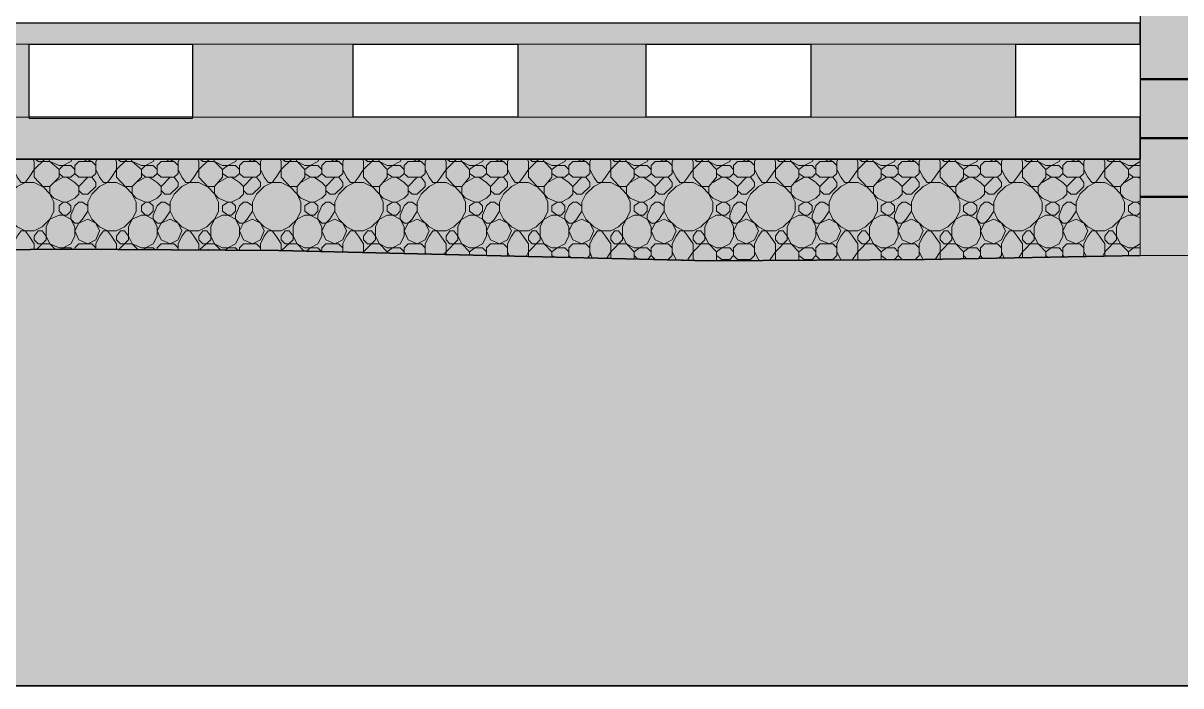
# Model space of a CAD drawing. Header units: millimetres. Extents: x 547603 to 562803, y -796635 to -788200.
# Drawn here: x 554423 to 557238, y -796635 to -795023 of the extents above; entities that cross this region are included whole.
import ezdxf

# ---------------------------------------------------------------- set-up
doc = ezdxf.new("R2010")
doc.units = ezdxf.units.MM
for name, color, linetype, lineweight in [('A-ALV-___-___-EXI', 250, 'Continuous', 35), ('A-BAS-___-___-EXI', 250, 'Continuous', 35), ('A-PIS-___-___-EXI', 250, 'Continuous', 25)]:
    doc.layers.add(name, color=color, linetype=linetype, lineweight=lineweight)

msp = doc.modelspace()

# ---------------------------------------------------------------- hatches: boundary and pattern name
at = {"layer": 'A-BAS-___-___-EXI', "transparency": 33554636}
msp.add_hatch(color=9, dxfattribs=at).paths.add_polyline_path([(548775.1, -796176.3), (548775.1, -795683.7), (549296.2, -795706), (549820.6, -795715.5), (550341.7, -795712.3), (551908.3, -795645.6), (552953.8, -795610.6), (553999.2, -795578.9), (554523.5, -795572.5), (555044.7, -795575.7), (556090.1, -795601.1), (556614.5, -795597.9), (557138.8, -795588.4), (557685.3, -795588.4), (557685.3, -795184.8), (561406.4, -795184.8), (561406.4, -795632.9), (561555.8, -795632.9), (561555.8, -795035.5), (557539.2, -795035.5), (557539.2, -794597), (557138.8, -794600.1), (557138.8, -795353.3), (548777.8, -795353.3), (548771.6, -794597), (548317.3, -794600.3), (548276.2, -794622.4), (548279.4, -794819.4), (548276.2, -794933.8), (548282.6, -795022.8), (548254, -795041.8), (548257.1, -795127.6), (548257.1, -795175.3), (548263.5, -795248.4), (548269.8, -795296.1), (548260.3, -795356.4), (548260.3, -795397.7), (548266.7, -795483.5), (548276.2, -795518.5), (548263.5, -795537.6), (548257.1, -795645.6), (548273, -795680.6), (548244.4, -795747.3), (548244.4, -796176.3)])
at = {"layer": 'A-BAS-___-___-EXI', "true_color": 0xcb9898}
msp.add_hatch(color=253, dxfattribs=at).paths.add_polyline_path([(560249.5, -796634.9), (562802.5, -796634.9), (562802.5, -795250.7), (562483.7, -795286.5), (562432.8, -795242), (562210.4, -795251.6), (561860.8, -795226.1), (561555.8, -795232.5), (561555.8, -795632.9), (561406.4, -795632.9), (561406.4, -795184.8), (557685.3, -795184.8), (557685.3, -795588.4), (557138.8, -795588.4), (556614.5, -795597.9), (556090.1, -795601.1), (555044.7, -795575.7), (554523.5, -795572.5), (553999.2, -795578.9), (552953.8, -795610.6), (551908.3, -795645.6), (550341.7, -795712.3), (549820.6, -795715.5), (549258, -795704.3), (548775.1, -795683.7), (548775.1, -796176.3), (548244.4, -796176.3), (548244.4, -795849), (547907.6, -795861.7), (547729.6, -795810.8), (547602.5, -795794.9), (547602.5, -796634.9), (558051.2, -796634.9)])
at = {"layer": 'A-PIS-___-___-EXI', "true_color": 0xc19a82, "transparency": 33554636}
h = msp.add_hatch(color=33, dxfattribs=at)
h.paths.add_polyline_path([(555852.9, -795353.3), (557138.8, -795353.3), (557138.8, -795251.6), (556836.9, -795251.6), (556836.9, -795073.6), (557138.8, -795073.6), (557138.8, -795022.8), (548775.5, -795022.8), (548775.5, -795073.6), (549102.4, -795073.6), (549102.4, -795251.6), (548777, -795251.6), (548777.8, -795353.3), (553654.6, -795353.3)])
h.paths.add_polyline_path([(550503.8, -795251.6), (550503.8, -795073.6), (550904.1, -795073.6), (550904.1, -795251.6)])
h.paths.add_polyline_path([(551333.5, -795251.6), (551333.5, -795073.6), (551719, -795073.6), (551719, -795251.6), (551456.3, -795251.6)])
h.paths.add_polyline_path([(552483.5, -795251.6), (552083.1, -795251.6), (552083.1, -795073.6), (552483.5, -795073.6)])
h.paths.add_polyline_path([(553214.3, -795251.6), (552813.9, -795251.6), (552813.9, -795073.6), (553214.3, -795073.6)])
h.paths.add_polyline_path([(549772.9, -795251.6), (549372.5, -795251.6), (549372.5, -795073.6), (549772.9, -795073.6)])
h.paths.add_polyline_path([(553637, -795251.6), (553637, -795073.6), (554037.4, -795073.6), (554037.4, -795251.6), (553654.6, -795251.6)])
h.paths.add_polyline_path([(556338, -795251.6), (555937.6, -795251.6), (555937.6, -795073.6), (556338, -795073.6)])
h.paths.add_polyline_path([(555626.2, -795251.6), (555225.8, -795251.6), (555225.8, -795073.6), (555626.2, -795073.6)])
h.paths.add_polyline_path([(554835, -795251.6), (554437.7, -795251.6), (554437.7, -795073.6), (554835, -795073.6)])
h.paths.add_polyline_path([(561381, -795035.5), (561555.8, -795035.5), (561555.8, -794937), (561546.2, -794937), (561546.2, -794539.8), (561568.5, -794539.8), (561568.5, -794501.6), (561368.3, -794501.6), (561368.3, -794539.8), (561387.4, -794539.8), (561387.4, -794937), (561381, -794937)])

# ---------------------------------------------------------------- linework, layer by layer
at = {"layer": 'A-ALV-___-___-EXI', "color": 253, "lineweight": 9}
msp.add_line((557138.8, -795073.6), (557138.8, -795022.8), dxfattribs=at)
at = {"layer": 'A-ALV-___-___-EXI', "color": 8, "lineweight": 50}
for p, q in [((557138.8, -795159.4), (557542.3, -795159.4)), ((557138.8, -795302.4), (557542.3, -795302.4)), ((557138.8, -795445.4), (557542.3, -795445.4))]:
    msp.add_line(p, q, dxfattribs=at)
at = {"layer": 'A-ALV-___-___-EXI', "color": 9, "lineweight": 9}
msp.add_line((557089.7, -795356.8), (557087.9, -795353.3), dxfattribs=at)
at = {"layer": 'A-ALV-___-___-EXI', "color": 253, "lineweight": 9}
msp.add_lwpolyline([(557138.8, -795172.1), (557138.8, -795251.6), (557138.8, -795270.6)], dxfattribs=at)
at = {"layer": 'A-ALV-___-___-EXI', "color": 9, "lineweight": 9, "flags": 128}
msp.add_lwpolyline([(557138.8, -795369.1), (557110.2, -795369.1), (557091.1, -795359.6), (557090.5, -795358.4)], dxfattribs=at)
at = {"layer": 'A-BAS-___-___-EXI', "color": 9, "lineweight": 9}
for p, q in [((556951.3, -795378.7), (556942.3, -795369.7)), ((554498.1, -795410.4), (554520.4, -795397.7)), ((554698.3, -795410.4), (554720.6, -795397.7)), ((554898.5, -795410.4), (554920.7, -795397.7)), ((555098.7, -795410.4), (555120.9, -795397.7)), ((555298.9, -795410.4), (555321.1, -795397.7)), ((555499.1, -795410.4), (555521.3, -795397.7)), ((555699.3, -795410.4), (555721.5, -795397.7)), ((555899.5, -795410.4), (555921.7, -795397.7)), ((556099.7, -795410.4), (556121.9, -795397.7)), ((556299.9, -795410.4), (556322.1, -795397.7)), ((556349.9, -795409.9), (556331.6, -795397.7)), ((556490.5, -795420), (556508.9, -795398.5)), ((556509.6, -795388.2), (556522.1, -795397.6)), ((556601.6, -795410.3), (556592.2, -795397.7)), ((556611.2, -795397.5), (556601.7, -795378.7)), ((556709.8, -795388.2), (556722.2, -795397.5)), ((556900.5, -795410.4), (556922.7, -795397.7)), ((557100.6, -795410.4), (557122.9, -795397.7)), ((557138.8, -795400.9), (557132.4, -795397.7)), ((556360.2, -795420), (556350.7, -795410.4)), ((557132.4, -795458.1), (557138.8, -795454.9)), ((554520.4, -795458.1), (554529.9, -795458.1)), ((554920.7, -795458.1), (554930.3, -795458.1)), ((555540.4, -795467.6), (555530.9, -795458.1)), ((555921.7, -795458.1), (555931.3, -795458.1)), ((556522.3, -795458.1), (556531.8, -795458.1)), ((554958.9, -795509), (554981.1, -795499.4)), ((555191.2, -795560.1), (555200.4, -795569.3)), ((555200.4, -795578.9), (555200.4, -795559.8)), ((554549, -795572.5), (554549, -795570.4)), ((555403.4, -795584.4), (555400.6, -795578.9)), ((555606, -795589.3), (555600.8, -795578.9)), ((555715.2, -795591.6), (555708.8, -795588.4)), ((555754.7, -795593), (555750.1, -795588.4)), ((555807.1, -795594.2), (555801, -795578.9)), ((555917.5, -795596.9), (555909, -795588.4)), ((555959.9, -795597.9), (555950.3, -795588.4)), ((556010.7, -795597.9), (556001.2, -795578.9)), ((556611.3, -795597.9), (556601.7, -795578.9)), ((556717.5, -795596.1), (556709.8, -795588.4)), ((556755.7, -795595.4), (556751.1, -795588.4)), ((556808.2, -795594.4), (556801.9, -795578.9)), ((556914.1, -795592.5), (556910, -795588.4)), ((556954.5, -795591.6), (556951.3, -795588.4)), ((557008.1, -795590.8), (557002.1, -795578.9)), ((556118.9, -795600.9), (556121.9, -795597.9)), ((556134.4, -795600.8), (556131.5, -795597.9)), ((556179.7, -795600.6), (556182.3, -795597.9)), ((556191.8, -795600.5), (556191.8, -795597.9)), ((556318.5, -795599.7), (556322.1, -795597.9)), ((556333.3, -795599.6), (556331.6, -795597.9)), ((556381.1, -795599.3), (556382.5, -795597.9)), ((556392, -795599.3), (556392, -795597.9))]:
    msp.add_line(p, q, dxfattribs=at)
at = {"layer": 'A-BAS-___-___-EXI'}
for p, q in [((553999.2, -795578.9), (554523.5, -795572.5)), ((555044.7, -795575.7), (554523.5, -795572.5)), ((556090.1, -795601.1), (555044.7, -795575.7)), ((557138.8, -795588.4), (556614.5, -795597.9)), ((556614.5, -795597.9), (556090.1, -795601.1))]:
    msp.add_line(p, q, dxfattribs=at)
at = {"layer": 'A-BAS-___-___-EXI', "color": 253, "lineweight": 9}
for p, q in [((554755.5, -795573.9), (554755.5, -795572.5)), ((554873.1, -795574.6), (554873.1, -795572.5)), ((556026.6, -795599.6), (556026.6, -795597.9))]:
    msp.add_line(p, q, dxfattribs=at)
at = {"layer": 'A-BAS-___-___-EXI', "color": 33, "lineweight": 9}
for points in [[(557536, -795588.4), (557138.8, -795588.4), (557138.8, -795353.3), (557138.8, -795251.6), (556836.9, -795251.6), (556338, -795251.6), (555937.6, -795251.6), (555626.2, -795251.6), (555225.8, -795251.6), (554835, -795251.6), (554437.7, -795251.6), (554037.4, -795251.6), (553637, -795251.6), (553214.3, -795251.6), (552813.9, -795251.6), (552483.5, -795251.6), (552083.1, -795251.6), (551719, -795251.6)], [(554180.3, -795397.7), (554158.1, -795420), (554158.1, -795439), (554148.6, -795448.6), (554129.5, -795458.1), (554139, -795467.6), (554139, -795480.4), (554129.5, -795489.9), (554110.4, -795489.9), (554088.2, -795499.4), (554069.1, -795518.5), (554050.1, -795528), (554018.3, -795528), (554008.8, -795540.7), (553999.2, -795559.8), (553999.2, -795578.9), (554523.5, -795572.5), (555044.7, -795575.7), (556090.1, -795601.1), (556614.5, -795597.9), (557138.8, -795588.4), (557536, -795588.4)]]:
    msp.add_lwpolyline(points, dxfattribs=at)
at = {"layer": 'A-BAS-___-___-EXI', "color": 9, "lineweight": 9, "flags": 128}
for points in [[(554380.5, -795467.6), (554367.8, -795458.1), (554358.3, -795458.1), (554348.8, -795467.6), (554339.2, -795489.9), (554339.2, -795499.4), (554348.8, -795509), (554358.3, -795509), (554367.8, -795499.4), (554380.5, -795480.4), (554380.5, -795458.1), (554390.1, -795439), (554409.1, -795420), (554428.2, -795410.4), (554437.7, -795397.7), (554450.5, -795378.7), (554475.9, -795353.3)], [(554517.2, -795572.5), (554520.4, -795569.3), (554539.4, -795559.8), (554549, -795540.7), (554549, -795518.5), (554539.4, -795499.4), (554520.4, -795489.9), (554510.8, -795480.4), (554510.8, -795467.6), (554520.4, -795458.1), (554498.1, -795448.6), (554450.5, -795397.7), (554450.5, -795359.6), (554447.3, -795353.3)], [(554453.6, -795353.3), (554460, -795359.6), (554488.6, -795359.6), (554510.8, -795378.7)], [(554549, -795378.7), (554539.4, -795369.1), (554510.8, -795369.1), (554488.6, -795359.6), (554485.4, -795353.3)], [(554488.6, -795420), (554510.8, -795397.7), (554510.8, -795378.7), (554520.4, -795369.1), (554539.4, -795359.6), (554542.6, -795353.3)], [(554510.8, -795388.2), (554520.4, -795397.7), (554539.4, -795397.7), (554549, -795388.2), (554549, -795369.1), (554558.5, -795359.6), (554590.3, -795359.6), (554599.8, -795369.1)], [(554580.7, -795467.6), (554568, -795458.1), (554558.5, -795458.1), (554549, -795467.6), (554539.4, -795489.9), (554539.4, -795499.4), (554549, -795509), (554558.5, -795509), (554568, -795499.4), (554580.7, -795480.4), (554580.7, -795458.1), (554590.3, -795439), (554609.3, -795420), (554628.4, -795410.4), (554637.9, -795397.7), (554650.6, -795378.7), (554676.1, -795353.3)], [(554549, -795388.2), (554558.5, -795397.7), (554590.3, -795397.7), (554599.8, -795388.2), (554599.8, -795359.6), (554603, -795353.3)], [(554730.1, -795458.1), (554720.6, -795458.1), (554698.3, -795448.6), (554650.6, -795397.7), (554650.6, -795359.6), (554647.5, -795353.3)], [(554653.8, -795353.3), (554660.2, -795359.6), (554688.8, -795359.6), (554711, -795378.7)], [(554749.2, -795378.7), (554739.6, -795369.1), (554711, -795369.1), (554688.8, -795359.6), (554685.6, -795353.3)], [(554688.8, -795420), (554711, -795397.7), (554711, -795378.7), (554720.6, -795369.1), (554739.6, -795359.6), (554742.8, -795353.3)], [(554711, -795388.2), (554720.6, -795397.7), (554739.6, -795397.7), (554749.2, -795388.2), (554749.2, -795369.1), (554758.7, -795359.6), (554790.5, -795359.6), (554800, -795369.1)], [(554780.9, -795467.6), (554768.2, -795458.1), (554758.7, -795458.1), (554749.2, -795467.6), (554739.6, -795489.9), (554739.6, -795499.4), (554749.2, -795509), (554758.7, -795509), (554768.2, -795499.4), (554780.9, -795480.4), (554780.9, -795458.1), (554790.5, -795439), (554809.5, -795420), (554828.6, -795410.4), (554838.1, -795397.7), (554850.8, -795378.7), (554876.3, -795353.3)], [(554749.2, -795388.2), (554758.7, -795397.7), (554790.5, -795397.7), (554800, -795388.2), (554800, -795359.6), (554803.2, -795353.3)], [(554915.2, -795574.9), (554920.7, -795569.3), (554939.8, -795559.8), (554949.3, -795540.7), (554949.3, -795518.5), (554939.8, -795499.4), (554920.7, -795489.9), (554908, -795480.4), (554908, -795467.6), (554920.7, -795458.1), (554898.5, -795448.6), (554850.8, -795397.7), (554850.8, -795359.6), (554847.7, -795353.3)], [(554854, -795353.3), (554860.4, -795359.6), (554889, -795359.6), (554908, -795378.7)], [(554949.3, -795378.7), (554939.8, -795369.1), (554908, -795369.1), (554889, -795359.6), (554885.8, -795353.3)], [(554889, -795420), (554908, -795397.7), (554908, -795378.7), (554920.7, -795369.1), (554939.8, -795359.6), (554943, -795353.3)], [(554908, -795388.2), (554920.7, -795397.7), (554939.8, -795397.7), (554949.3, -795388.2), (554958.9, -795397.7), (554990.7, -795397.7), (555000.2, -795388.2), (555000.2, -795359.6), (555003.4, -795353.3)], [(555076.5, -795353.3), (555051, -795378.7), (555038.3, -795397.7), (555028.8, -795410.4), (555009.7, -795420), (554990.7, -795439), (554981.1, -795458.1), (554981.1, -795480.4), (554968.4, -795499.4), (554958.9, -795509), (554949.3, -795509), (554939.8, -795499.4), (554939.8, -795489.9), (554949.3, -795467.6), (554958.9, -795458.1), (554968.4, -795458.1), (554981.1, -795467.6)], [(554949.3, -795388.2), (554949.3, -795369.1), (554958.9, -795359.6), (554990.7, -795359.6), (555000.2, -795369.1)], [(555130.5, -795458.1), (555120.9, -795458.1), (555098.7, -795448.6), (555051, -795397.7), (555051, -795359.6), (555047.9, -795353.3)], [(555054.2, -795353.3), (555060.6, -795359.6), (555089.2, -795359.6), (555108.2, -795378.7)], [(555149.5, -795378.7), (555140, -795369.1), (555108.2, -795369.1), (555089.2, -795359.6), (555086, -795353.3)], [(555089.2, -795420), (555108.2, -795397.7), (555108.2, -795378.7), (555120.9, -795369.1), (555140, -795359.6), (555143.2, -795353.3)], [(555108.2, -795388.2), (555120.9, -795397.7), (555140, -795397.7), (555149.5, -795388.2), (555149.5, -795369.1), (555159.1, -795359.6), (555190.9, -795359.6), (555200.4, -795369.1)], [(555181.3, -795467.6), (555168.6, -795458.1), (555159.1, -795458.1), (555149.5, -795467.6), (555140, -795489.9), (555140, -795499.4), (555149.5, -795509), (555159.1, -795509), (555168.6, -795499.4), (555181.3, -795480.4), (555181.3, -795458.1), (555190.9, -795439), (555209.9, -795420), (555229, -795410.4), (555238.5, -795397.7), (555251.2, -795378.7), (555276.7, -795353.3)], [(555149.5, -795388.2), (555159.1, -795397.7), (555190.9, -795397.7), (555200.4, -795388.2), (555200.4, -795359.6), (555203.6, -795353.3)], [(555330.7, -795458.1), (555321.1, -795458.1), (555298.9, -795448.6), (555251.2, -795397.7), (555251.2, -795359.6), (555248.1, -795353.3)], [(555254.4, -795353.3), (555260.8, -795359.6), (555289.4, -795359.6), (555308.4, -795378.7)], [(555349.7, -795378.7), (555340.2, -795369.1), (555308.4, -795369.1), (555289.4, -795359.6), (555286.2, -795353.3)], [(555289.4, -795420), (555308.4, -795397.7), (555308.4, -795378.7), (555321.1, -795369.1), (555340.2, -795359.6), (555343.4, -795353.3)], [(555308.4, -795388.2), (555321.1, -795397.7), (555340.2, -795397.7), (555349.7, -795388.2), (555359.3, -795397.7), (555391, -795397.7), (555400.6, -795388.2), (555400.6, -795359.6), (555403.8, -795353.3)], [(555349.7, -795388.2), (555349.7, -795369.1), (555359.3, -795359.6), (555391, -795359.6), (555400.6, -795369.1)], [(555381.5, -795479.5), (555381.5, -795458.1), (555391, -795439), (555410.1, -795420), (555429.2, -795410.4), (555438.7, -795397.7), (555451.4, -795378.7), (555476.8, -795353.3)], [(555581.7, -795397.7), (555559.5, -795420), (555559.5, -795439), (555549.9, -795448.6), (555530.9, -795458.1), (555521.3, -795458.1), (555499.1, -795448.6), (555451.4, -795397.7), (555451.4, -795359.6), (555448.2, -795353.3)], [(555454.6, -795353.3), (555461, -795359.6), (555489.6, -795359.6), (555508.6, -795378.7)], [(555549.9, -795378.7), (555540.4, -795369.1), (555508.6, -795369.1), (555489.6, -795359.6), (555486.4, -795353.3)], [(555489.6, -795420), (555508.6, -795397.7), (555508.6, -795378.7), (555521.3, -795369.1), (555540.4, -795359.6), (555543.6, -795353.3)], [(555508.6, -795388.2), (555521.3, -795397.7), (555540.4, -795397.7), (555549.9, -795388.2), (555559.5, -795397.7), (555591.2, -795397.7), (555600.8, -795388.2), (555600.8, -795359.6), (555604, -795353.3)], [(555508.6, -795587), (555508.6, -795578.9), (555521.3, -795569.3), (555540.4, -795559.8), (555549.9, -795540.7), (555549.9, -795518.5), (555540.4, -795499.4), (555549.9, -795509), (555559.5, -795509), (555569, -795499.4), (555581.7, -795480.4), (555581.7, -795458.1), (555591.2, -795439), (555610.3, -795420), (555629.4, -795410.4), (555638.9, -795397.7), (555651.6, -795378.7), (555677, -795353.3)], [(555549.9, -795388.2), (555549.9, -795369.1), (555559.5, -795359.6), (555591.2, -795359.6), (555600.8, -795369.1)], [(555781.9, -795397.7), (555759.7, -795420), (555759.7, -795439), (555750.1, -795448.6), (555731.1, -795458.1), (555721.5, -795458.1), (555699.3, -795448.6), (555651.6, -795397.7), (555651.6, -795359.6), (555648.4, -795353.3)], [(555654.8, -795353.3), (555661.2, -795359.6), (555689.8, -795359.6), (555708.8, -795378.7)], [(555750.1, -795378.7), (555740.6, -795369.1), (555708.8, -795369.1), (555689.8, -795359.6), (555686.6, -795353.3)], [(555689.8, -795420), (555708.8, -795397.7), (555708.8, -795378.7), (555721.5, -795369.1), (555740.6, -795359.6), (555743.8, -795353.3)], [(555708.8, -795388.2), (555721.5, -795397.7), (555740.6, -795397.7), (555750.1, -795388.2), (555759.7, -795397.7), (555791.4, -795397.7), (555801, -795388.2), (555801, -795359.6), (555804.1, -795353.3)], [(555750.1, -795388.2), (555750.1, -795369.1), (555759.7, -795359.6), (555791.4, -795359.6), (555801, -795369.1)], [(555769.7, -795498.7), (555781.9, -795480.4), (555781.9, -795458.1), (555791.4, -795439), (555810.5, -795420), (555829.6, -795410.4), (555839.1, -795397.7), (555851.8, -795378.7), (555877.2, -795353.3)], [(555909, -795596.7), (555909, -795578.9), (555921.7, -795569.3), (555940.8, -795559.8), (555950.3, -795540.7), (555950.3, -795518.5), (555940.8, -795499.4), (555921.7, -795489.9), (555909, -795480.4), (555909, -795467.6), (555921.7, -795458.1), (555899.5, -795448.6), (555851.8, -795397.7), (555851.8, -795359.6), (555848.6, -795353.3)], [(555855, -795353.3), (555861.3, -795359.6), (555889.9, -795359.6), (555909, -795378.7)], [(555950.3, -795378.7), (555940.8, -795369.1), (555909, -795369.1), (555889.9, -795359.6), (555886.8, -795353.3)], [(555889.9, -795420), (555909, -795397.7), (555909, -795378.7), (555921.7, -795369.1), (555940.8, -795359.6), (555944, -795353.3)], [(555909, -795388.2), (555921.7, -795397.7), (555940.8, -795397.7), (555950.3, -795388.2), (555950.3, -795369.1), (555959.9, -795359.6), (555991.6, -795359.6), (556001.2, -795369.1)], [(555982.1, -795467.6), (555969.4, -795458.1), (555959.9, -795458.1), (555950.3, -795467.6), (555940.8, -795489.9), (555940.8, -795499.4), (555950.3, -795509), (555959.9, -795509), (555969.4, -795499.4), (555982.1, -795480.4), (555982.1, -795458.1), (555991.6, -795439), (556010.7, -795420), (556029.8, -795410.4), (556039.3, -795397.7), (556052, -795378.7), (556077.4, -795353.3)], [(555950.3, -795388.2), (555959.9, -795397.7), (555991.6, -795397.7), (556001.2, -795388.2), (556001.2, -795359.6), (556004.3, -795353.3)], [(556182.3, -795397.7), (556160, -795420), (556160, -795439), (556150.5, -795448.6), (556131.5, -795458.1), (556121.9, -795458.1), (556099.7, -795448.6), (556052, -795397.7), (556052, -795359.6), (556048.8, -795353.3)], [(556055.2, -795353.3), (556061.5, -795359.6), (556090.1, -795359.6), (556109.2, -795378.7)], [(556150.5, -795378.7), (556141, -795369.1), (556109.2, -795369.1), (556090.1, -795359.6), (556087, -795353.3)], [(556090.1, -795420), (556109.2, -795397.7), (556109.2, -795378.7), (556121.9, -795369.1), (556141, -795359.6), (556144.2, -795353.3)], [(556109.2, -795388.2), (556121.9, -795397.7), (556141, -795397.7), (556150.5, -795388.2), (556160, -795397.7), (556191.8, -795397.7), (556201.4, -795388.2), (556201.4, -795359.6), (556204.5, -795353.3)], [(556150.5, -795388.2), (556150.5, -795369.1), (556160, -795359.6), (556191.8, -795359.6), (556201.4, -795369.1)], [(556211, -795419.9), (556230, -795410.4), (556239.5, -795397.7), (556252.2, -795378.7), (556277.6, -795353.3)], [(556331.6, -795458.1), (556322.1, -795458.1), (556299.9, -795448.6), (556252.2, -795397.7), (556252.2, -795359.6), (556249, -795353.3)], [(556255.4, -795353.3), (556261.7, -795359.6), (556290.3, -795359.6), (556309.4, -795378.7)], [(556350.7, -795378.7), (556341.2, -795369.1), (556309.4, -795369.1), (556290.3, -795359.6), (556287.2, -795353.3)], [(556290.3, -795420), (556309.4, -795397.7), (556309.4, -795378.7), (556322.1, -795369.1), (556341.2, -795359.6), (556344.4, -795353.3)], [(556309.4, -795388.2), (556322.1, -795397.7), (556341.2, -795397.7), (556350.7, -795388.2), (556360.2, -795397.7), (556392, -795397.7), (556401.6, -795388.2), (556401.6, -795359.6), (556404.7, -795353.3)], [(556382.5, -795467.6), (556369.8, -795458.1), (556360.2, -795458.1), (556350.7, -795467.6), (556341.2, -795489.9), (556341.2, -795499.4), (556350.7, -795509), (556360.2, -795509), (556369.8, -795499.4), (556382.5, -795480.4), (556382.5, -795458.1), (556392, -795439), (556411.1, -795420), (556430.2, -795410.4), (556439.7, -795397.7), (556452.4, -795378.7), (556477.8, -795353.3)], [(556350.7, -795388.2), (556350.7, -795369.1), (556360.2, -795359.6), (556392, -795359.6), (556401.6, -795369.1)], [(556509.6, -795597.9), (556509.6, -795578.9), (556522.3, -795569.3), (556541.4, -795559.8), (556550.9, -795540.7), (556550.9, -795518.5), (556541.4, -795499.4), (556522.3, -795489.9), (556509.6, -795480.4), (556509.6, -795467.6), (556522.3, -795458.1), (556500.1, -795448.6), (556452.4, -795397.7), (556452.4, -795359.6), (556449.2, -795353.3)], [(556455.6, -795353.3), (556461.9, -795359.6), (556490.5, -795359.6), (556509.6, -795378.7)], [(556550.9, -795378.7), (556541.4, -795369.1), (556509.6, -795369.1), (556490.5, -795359.6), (556487.4, -795353.3)], [(556500.1, -795410.4), (556522.3, -795397.7), (556541.4, -795397.7), (556550.9, -795388.2), (556560.4, -795397.7), (556592.2, -795397.7), (556601.7, -795388.2), (556601.7, -795359.6), (556604.9, -795353.3)], [(556509.6, -795397.7), (556509.6, -795378.7), (556522.3, -795369.1), (556541.4, -795359.6), (556544.5, -795353.3)], [(556582.7, -795467.6), (556570, -795458.1), (556560.4, -795458.1), (556550.9, -795467.6), (556541.4, -795489.9), (556541.4, -795499.4), (556550.9, -795509), (556560.4, -795509), (556570, -795499.4), (556582.7, -795480.4), (556582.7, -795458.1), (556592.2, -795439), (556611.3, -795420), (556630.3, -795410.4), (556639.9, -795397.7), (556652.6, -795378.7), (556678, -795353.3)], [(556550.9, -795388.2), (556550.9, -795369.1), (556560.4, -795359.6), (556592.2, -795359.6), (556601.7, -795369.1)], [(556732, -795458.1), (556722.5, -795458.1), (556700.3, -795448.6), (556652.6, -795397.7), (556652.6, -795359.6), (556649.4, -795353.3)], [(556655.8, -795353.3), (556662.1, -795359.6), (556690.7, -795359.6), (556709.8, -795378.7)], [(556751.1, -795378.7), (556741.6, -795369.1), (556709.8, -795369.1), (556690.7, -795359.6), (556687.5, -795353.3)], [(556690.7, -795420), (556709.8, -795397.7), (556709.8, -795378.7), (556722.5, -795369.1), (556741.6, -795359.6), (556744.7, -795353.3)], [(556700.3, -795410.4), (556722.5, -795397.7), (556741.6, -795397.7), (556751.1, -795388.2), (556751.1, -795369.1), (556760.6, -795359.6), (556792.4, -795359.6), (556801.9, -795369.1)], [(556782.9, -795467.6), (556770.2, -795458.1), (556760.6, -795458.1), (556751.1, -795467.6), (556741.6, -795489.9), (556741.6, -795499.4), (556751.1, -795509), (556760.6, -795509), (556770.2, -795499.4), (556782.9, -795480.4), (556782.9, -795458.1), (556792.4, -795439), (556811.5, -795420), (556830.5, -795410.4), (556840.1, -795397.7), (556852.8, -795378.7), (556878.2, -795353.3)], [(556801.9, -795388.2), (556801.9, -795359.6), (556805.1, -795353.3)], [(556932.2, -795458.1), (556922.7, -795458.1), (556900.5, -795448.6), (556852.8, -795397.7), (556852.8, -795359.6), (556849.6, -795353.3)], [(556890.9, -795420), (556910, -795397.7), (556910, -795378.7), (556922.7, -795369.1)], [(556910, -795388.2), (556922.7, -795397.7), (556941.8, -795397.7), (556951.3, -795388.2), (556951.3, -795369.1), (556960.8, -795359.6), (556992.6, -795359.6), (557002.1, -795369.1)], [(556983.1, -795467.6), (556970.4, -795458.1), (556960.8, -795458.1), (556951.3, -795467.6), (556941.8, -795489.9), (556941.8, -795499.4), (556951.3, -795509), (556960.8, -795509), (556970.4, -795499.4), (556983.1, -795480.4), (556983.1, -795458.1), (556992.6, -795439), (557011.7, -795420), (557030.7, -795410.4), (557040.3, -795397.7), (557053, -795378.7), (557072.9, -795358.8)], [(556951.3, -795388.2), (556960.8, -795397.7), (556992.6, -795397.7), (557002.1, -795388.2), (557002.1, -795359.6), (557005.3, -795353.3)], [(557138.8, -795496.2), (557122.9, -795489.9), (557110.2, -795480.4), (557110.2, -795467.6), (557122.9, -795458.1), (557100.6, -795448.6), (557053, -795397.7), (557053, -795360.4)], [(557063, -795359.6), (557091.1, -795359.6), (557110.2, -795378.7)], [(557091.1, -795420), (557110.2, -795397.7), (557110.2, -795378.7), (557122.9, -795369.1), (557138.8, -795359.6)], [(554456.8, -795572.5), (554479.1, -795550.3), (554479.1, -795518.5), (554498.1, -795480.4), (554498.1, -795458.1), (554488.6, -795439), (554488.6, -795420), (554469.5, -795420), (554450.5, -795410.4), (554418.7, -795410.4), (554409.1, -795397.7), (554399.6, -795378.7)], [(554399.6, -795572.5), (554399.6, -795559.8), (554409.1, -795540.7), (554418.7, -795528), (554450.5, -795528), (554469.5, -795518.5), (554488.6, -795499.4), (554510.8, -795489.9), (554529.9, -795489.9), (554539.4, -795480.4), (554539.4, -795467.6), (554529.9, -795458.1), (554549, -795448.6), (554558.5, -795439), (554558.5, -795420), (554580.7, -795397.7)], [(554558.5, -795420), (554549, -795410.4), (554529.9, -795397.7)], [(554558.5, -795429.5), (554568, -795439), (554580.7, -795439), (554599.8, -795420), (554599.8, -795410.4), (554590.3, -795397.7)], [(554657, -795572.5), (554679.2, -795550.3), (554679.2, -795518.5), (554698.3, -795480.4), (554698.3, -795458.1), (554688.8, -795439), (554688.8, -795420), (554669.7, -795420), (554650.6, -795410.4), (554618.9, -795410.4), (554609.3, -795397.7), (554599.8, -795378.7)], [(554599.8, -795572.5), (554599.8, -795559.8), (554609.3, -795540.7), (554618.9, -795528), (554650.6, -795528), (554669.7, -795518.5), (554688.8, -795499.4), (554711, -795489.9), (554730.1, -795489.9), (554739.6, -795480.4), (554739.6, -795467.6), (554730.1, -795458.1), (554749.2, -795448.6), (554758.7, -795439), (554758.7, -795420), (554780.9, -795397.7)], [(554758.7, -795420), (554749.2, -795410.4), (554730.1, -795397.7)], [(554758.7, -795429.5), (554768.2, -795439), (554780.9, -795439), (554800, -795420), (554800, -795410.4), (554790.5, -795397.7)], [(554854, -795572.5), (554879.4, -795550.3), (554879.4, -795518.5), (554898.5, -795480.4), (554898.5, -795458.1), (554889, -795439), (554889, -795420), (554869.9, -795420), (554850.8, -795410.4), (554819.1, -795410.4), (554809.5, -795397.7), (554800, -795378.7)], [(554800, -795572.5), (554800, -795559.8), (554809.5, -795540.7), (554819.1, -795528), (554850.8, -795528), (554869.9, -795518.5), (554889, -795499.4), (554908, -795489.9), (554930.3, -795489.9), (554939.8, -795480.4), (554939.8, -795467.6), (554930.3, -795458.1), (554949.3, -795448.6), (554958.9, -795439), (554958.9, -795420), (554981.1, -795397.7)], [(554958.9, -795420), (554949.3, -795410.4), (554930.3, -795397.7)], [(554958.9, -795429.5), (554968.4, -795439), (554981.1, -795439), (555000.2, -795420), (555000.2, -795410.4), (554990.7, -795397.7)], [(555051.9, -795574.9), (555079.6, -795550.3), (555079.6, -795518.5), (555098.7, -795480.4), (555098.7, -795458.1), (555089.2, -795439), (555089.2, -795420), (555070.1, -795420), (555051, -795410.4), (555019.3, -795410.4), (555009.7, -795397.7), (555000.2, -795378.7)], [(555000.2, -795575.4), (555000.2, -795559.8), (555009.7, -795540.7), (555019.3, -795528), (555051, -795528), (555070.1, -795518.5), (555089.2, -795499.4), (555108.2, -795489.9), (555130.5, -795489.9), (555140, -795480.4), (555140, -795467.6), (555130.5, -795458.1), (555149.5, -795448.6), (555159.1, -795439), (555159.1, -795420), (555181.3, -795397.7)], [(555159.1, -795420), (555149.5, -795410.4), (555130.5, -795397.7)], [(555159.1, -795429.5), (555168.6, -795439), (555181.3, -795439), (555200.4, -795420), (555200.4, -795410.4), (555190.9, -795397.7)], [(555279.8, -795550.3), (555279.8, -795518.5), (555298.9, -795480.4), (555298.9, -795458.1), (555289.4, -795439), (555289.4, -795420), (555270.3, -795420), (555251.2, -795410.4), (555219.5, -795410.4), (555209.9, -795397.7), (555200.4, -795378.7)], [(555200.7, -795559.1), (555209.9, -795540.7), (555219.5, -795528), (555251.2, -795528), (555270.3, -795518.5), (555289.4, -795499.4), (555308.4, -795489.9), (555330.7, -795489.9), (555340.2, -795480.4), (555340.2, -795467.6), (555330.7, -795458.1), (555349.7, -795448.6), (555359.3, -795439), (555359.3, -795420), (555381.5, -795397.7)], [(555359.3, -795420), (555349.7, -795410.4), (555330.7, -795397.7)], [(555359.3, -795429.5), (555368.8, -795439), (555381.5, -795439), (555400.6, -795420), (555400.6, -795410.4), (555391, -795397.7)], [(555445.1, -795585.2), (555451.4, -795578.9), (555480, -795550.3), (555480, -795518.5), (555499.1, -795480.4), (555499.1, -795458.1), (555489.6, -795439), (555489.6, -795420), (555470.5, -795420), (555451.4, -795410.4), (555419.6, -795410.4), (555410.1, -795397.7), (555400.6, -795378.7)], [(555559.5, -795420), (555549.9, -795410.4), (555530.9, -795397.7)], [(555559.5, -795429.5), (555569, -795439), (555581.7, -795439), (555600.8, -795420), (555600.8, -795410.4), (555591.2, -795397.7)], [(555645.9, -795590.3), (555651.6, -795578.9), (555680.2, -795550.3), (555680.2, -795518.5), (555699.3, -795480.4), (555699.3, -795458.1), (555689.8, -795439), (555689.8, -795420), (555670.7, -795420), (555651.6, -795410.4), (555619.8, -795410.4), (555610.3, -795397.7), (555600.8, -795378.7)], [(555759.7, -795420), (555750.1, -795410.4), (555731.1, -795397.7)], [(555759.7, -795429.5), (555769.2, -795439), (555781.9, -795439), (555801, -795420), (555801, -795410.4), (555791.4, -795397.7)], [(555899, -795457.2), (555889.9, -795439), (555889.9, -795420), (555870.9, -795420), (555851.8, -795410.4), (555820, -795410.4), (555810.5, -795397.7), (555801, -795378.7)], [(555959.9, -795420), (555950.3, -795410.4), (555931.3, -795397.7)], [(555959.9, -795438), (555959.9, -795420), (555982.1, -795397.7)], [(555959.9, -795429.5), (555969.4, -795439), (555982.1, -795439), (556001.2, -795420), (556001.2, -795410.4), (555991.6, -795397.7)], [(556039.3, -795597.9), (556052, -795578.9), (556080.6, -795550.3), (556080.6, -795518.5), (556099.7, -795480.4), (556099.7, -795458.1), (556090.1, -795439), (556090.1, -795420), (556071.1, -795420), (556052, -795410.4), (556020.2, -795410.4), (556010.7, -795397.7), (556001.2, -795378.7)], [(556109.2, -795588.4), (556121.9, -795597.9), (556141, -795597.9), (556150.5, -795588.4), (556160, -795597.9), (556191.8, -795597.9), (556201.4, -795588.4), (556201.4, -795559.8), (556210.9, -795540.7), (556220.4, -795528), (556252.2, -795528), (556271.3, -795518.5), (556290.3, -795499.4), (556309.4, -795489.9), (556331.6, -795489.9), (556341.2, -795480.4), (556341.2, -795467.6), (556331.6, -795458.1), (556350.7, -795448.6), (556360.2, -795439), (556360.2, -795420), (556382.5, -795397.7)], [(556160, -795420), (556150.5, -795410.4), (556131.5, -795397.7)], [(556201.4, -795420), (556201.4, -795410.4), (556191.8, -795397.7)], [(556201.4, -795378.7), (556210.9, -795397.7), (556220.4, -795410.4), (556252.2, -795410.4), (556271.3, -795420), (556290.3, -795420), (556290.3, -795439), (556299.9, -795458.1), (556299.9, -795480.4), (556280.8, -795518.5), (556280.8, -795550.3), (556252.2, -795578.9), (556239.5, -795597.9), (556239.5, -795600.2)], [(556350.7, -795588.4), (556360.2, -795597.9), (556392, -795597.9), (556401.6, -795588.4), (556401.6, -795559.8), (556411.1, -795540.7), (556420.6, -795528), (556452.4, -795528), (556471.5, -795518.5), (556490.5, -795499.4), (556509.6, -795489.9), (556531.8, -795489.9), (556541.4, -795480.4), (556541.4, -795467.6), (556531.8, -795458.1), (556550.9, -795448.6), (556560.4, -795439), (556560.4, -795420), (556582.7, -795397.7)], [(556360.2, -795429.5), (556369.8, -795439), (556382.5, -795439), (556401.6, -795420), (556401.6, -795410.4), (556392, -795397.7)], [(556401.6, -795378.7), (556411.1, -795397.7), (556420.6, -795410.4), (556452.4, -795410.4)], [(556509.6, -795588.4), (556522.3, -795597.9), (556541.4, -795597.9), (556550.9, -795588.4), (556560.4, -795597.9), (556592.2, -795597.9), (556601.7, -795588.4), (556601.7, -795559.8), (556611.3, -795540.7), (556620.8, -795528), (556652.6, -795528), (556671.7, -795518.5), (556690.7, -795499.4), (556709.8, -795489.9), (556732, -795489.9), (556741.6, -795480.4), (556741.6, -795467.6), (556732, -795458.1), (556751.1, -795448.6), (556760.6, -795439), (556760.6, -795420), (556782.9, -795397.7)], [(556560.4, -795420), (556550.9, -795410.4), (556531.8, -795397.7)], [(556699.7, -795457), (556690.7, -795439), (556690.7, -795420), (556671.7, -795420), (556652.6, -795410.4), (556620.8, -795410.4), (556611.3, -795397.7)], [(556760.6, -795420), (556751.1, -795410.4), (556732, -795397.7)], [(556751.1, -795388.2), (556760.6, -795397.7), (556792.4, -795397.7), (556801, -795389.1)], [(556760.6, -795429.5), (556770.2, -795439), (556782.9, -795439), (556801.9, -795420), (556801.9, -795410.4), (556792.4, -795397.7)], [(556795.7, -795594.6), (556801.9, -795588.4), (556801.9, -795559.8), (556811.5, -795540.7), (556821, -795528), (556852.8, -795528), (556871.9, -795518.5), (556890.9, -795499.4), (556910, -795489.9), (556932.2, -795489.9), (556941.8, -795480.4), (556941.8, -795467.6), (556932.2, -795458.1), (556951.3, -795448.6), (556960.8, -795439), (556960.8, -795420), (556983.1, -795397.7)], [(556843.8, -795593.8), (556852.8, -795578.9), (556881.4, -795550.3), (556881.4, -795518.5), (556900.5, -795480.4), (556900.5, -795458.1), (556890.9, -795439), (556890.9, -795420), (556871.9, -795420), (556852.8, -795410.4), (556821, -795410.4), (556811.5, -795397.7), (556801.9, -795378.7)], [(556960.8, -795420), (556951.3, -795410.4), (556932.2, -795397.7)], [(556960.8, -795429.5), (556970.4, -795439), (556983.1, -795439), (557002.1, -795420), (557002.1, -795410.4), (556992.6, -795397.7)], [(557047.4, -795590.1), (557053, -795578.9), (557081.6, -795550.3), (557081.6, -795518.5), (557100.6, -795480.4), (557100.6, -795458.1), (557091.1, -795439), (557091.1, -795420), (557072, -795420), (557053, -795410.4), (557021.2, -795410.4), (557011.7, -795397.7), (557002.1, -795378.7)], [(557110.2, -795388.2), (557122.9, -795397.7), (557138.8, -795397.7)], [(556182.3, -795467.6), (556169.6, -795458.1), (556160, -795458.1), (556150.5, -795467.6), (556141, -795489.9), (556141, -795499.4), (556150.5, -795509), (556160, -795509), (556169.6, -795499.4), (556182.3, -795480.4), (556182.3, -795458.1), (556191.8, -795439), (556210.9, -795420)], [(556160, -795429.5), (556169.6, -795439), (556182.3, -795439), (556200.7, -795420.7)], [(556453, -795410.7), (556471.5, -795420), (556490.5, -795420), (556490.5, -795439), (556500.1, -795458.1), (556500.1, -795480.4), (556481, -795518.5), (556481, -795550.3), (556452.4, -795578.9), (556439.7, -795597.9)], [(556560.4, -795429.5), (556570, -795439), (556582.7, -795439), (556601.7, -795420), (556601.7, -795410.4)], [(555940.8, -795480.4), (555940.8, -795467.6), (555931.3, -795458.1), (555950.3, -795448.6), (555959.9, -795439)], [(554450.5, -795572.5), (554450.5, -795559.8), (554437.7, -795540.7), (554428.2, -795528), (554409.1, -795518.5), (554390.1, -795499.4), (554380.5, -795480.4)], [(554650.6, -795572.5), (554650.6, -795559.8), (554637.9, -795540.7), (554628.4, -795528), (554609.3, -795518.5), (554590.3, -795499.4), (554580.7, -795480.4)], [(554717.4, -795572.5), (554720.6, -795569.3), (554739.6, -795559.8), (554749.2, -795540.7), (554749.2, -795518.5), (554739.6, -795499.4), (554720.6, -795489.9), (554711, -795480.4), (554711, -795467.6), (554720.6, -795458.1)], [(554850.8, -795572.5), (554850.8, -795559.8), (554838.1, -795540.7), (554828.6, -795528), (554809.5, -795518.5), (554790.5, -795499.4), (554780.9, -795480.4)], [(554981.1, -795480.4), (554990.7, -795499.4), (555009.7, -795518.5), (555028.8, -795528), (555038.3, -795540.7), (555051, -795559.8), (555051, -795575)], [(555112.9, -795577.3), (555120.9, -795569.3), (555140, -795559.8), (555149.5, -795540.7), (555149.5, -795518.5), (555140, -795499.4), (555120.9, -795489.9), (555108.2, -795480.4), (555108.2, -795467.6), (555120.9, -795458.1)], [(555251.2, -795580.7), (555251.2, -795559.8), (555238.5, -795540.7), (555229, -795528), (555209.9, -795518.5), (555190.9, -795499.4), (555181.3, -795480.4)], [(555308.4, -795582), (555308.4, -795578.9), (555321.1, -795569.3), (555340.2, -795559.8), (555349.7, -795540.7), (555349.7, -795518.5), (555340.2, -795499.4), (555321.1, -795489.9), (555308.4, -795480.4), (555308.4, -795467.6), (555321.1, -795458.1)], [(555381.5, -795467.6), (555368.8, -795458.1), (555359.3, -795458.1), (555349.7, -795467.6), (555340.2, -795489.9), (555340.2, -795499.4), (555349.7, -795509), (555359.3, -795509), (555368.8, -795499.4), (555381.5, -795480.4), (555391, -795499.4)], [(555521.3, -795458.1), (555508.6, -795467.6), (555508.6, -795480.4), (555521.3, -795489.9), (555540.4, -795499.4), (555540.4, -795489.9), (555549.9, -795467.6)], [(555509, -795489.9), (555530.9, -795489.9), (555540.4, -795480.4), (555540.4, -795468.1)], [(555550.2, -795467.4), (555559.5, -795458.1), (555569, -795458.1), (555581.7, -795467.6)], [(555651.6, -795590.4), (555651.6, -795559.8), (555638.9, -795540.7), (555629.4, -795528), (555610.3, -795518.5), (555591.2, -795499.4), (555581.7, -795480.4)], [(555600.8, -795588.4), (555600.8, -795559.8), (555610.3, -795540.7), (555619.8, -795528), (555651.6, -795528), (555670.7, -795518.5), (555689.8, -795499.4), (555708.8, -795489.9), (555731.1, -795489.9), (555740.6, -795480.4), (555740.6, -795467.6), (555731.1, -795458.1)], [(555708.8, -795591.6), (555708.8, -795578.9), (555721.5, -795569.3), (555740.6, -795559.8), (555750.1, -795540.7), (555750.1, -795518.5), (555740.6, -795499.4), (555721.5, -795489.9), (555708.8, -795480.4), (555708.8, -795467.6), (555721.5, -795458.1)], [(555781.1, -795467.1), (555769.2, -795458.1), (555759.7, -795458.1), (555750.1, -795467.6), (555740.6, -795489.9), (555740.6, -795499.4), (555750.1, -795509), (555759.7, -795509), (555769.2, -795499.4)], [(555851.8, -795594.8), (555851.8, -795559.8), (555839.1, -795540.7), (555829.6, -795528), (555810.5, -795518.5), (555791.4, -795499.4), (555781.9, -795480.4)], [(555795.4, -795593.9), (555801, -795588.4), (555801, -795559.8), (555810.5, -795540.7), (555820, -795528), (555851.8, -795528), (555870.9, -795518.5), (555889.9, -795499.4), (555909, -795489.9), (555931.3, -795489.9), (555940.6, -795480.5)], [(555842.3, -795594.8), (555851.8, -795578.9), (555880.4, -795550.3), (555880.4, -795518.5), (555899.5, -795480.4), (555899.5, -795458.1)], [(556052, -795597.9), (556052, -795559.8), (556039.3, -795540.7), (556029.8, -795528), (556010.7, -795518.5), (555991.6, -795499.4), (555982.1, -795480.4)], [(555991.6, -795597.9), (556001.2, -795588.4), (556001.2, -795559.8), (556010.7, -795540.7), (556020.2, -795528), (556052, -795528), (556071.1, -795518.5), (556090.1, -795499.4), (556109.2, -795489.9), (556131.5, -795489.9), (556141, -795480.4), (556141, -795467.6), (556131.5, -795458.1)], [(556109.2, -795601), (556109.2, -795597.9), (556109.2, -795578.9), (556121.9, -795569.3), (556141, -795559.8), (556150.5, -795540.7), (556150.5, -795518.5), (556141, -795499.4), (556121.9, -795489.9), (556109.2, -795480.4), (556109.2, -795467.6), (556121.9, -795458.1)], [(556252.2, -795600.1), (556252.2, -795597.9), (556252.2, -795559.8), (556239.5, -795540.7), (556230, -795528), (556210.9, -795518.5), (556191.8, -795499.4), (556182.3, -795480.4)], [(556309.4, -795599.8), (556309.4, -795597.9), (556309.4, -795578.9), (556322.1, -795569.3), (556341.2, -795559.8), (556350.7, -795540.7), (556350.7, -795518.5), (556341.2, -795499.4), (556322.1, -795489.9), (556309.4, -795480.4), (556309.4, -795467.6), (556322.1, -795458.1)], [(556452.4, -795597.9), (556452.4, -795559.8), (556439.7, -795540.7), (556430.2, -795528), (556411.1, -795518.5), (556392, -795499.4), (556382.5, -795480.4)], [(556652.6, -795597.2), (556652.6, -795559.8), (556639.9, -795540.7), (556630.3, -795528), (556611.3, -795518.5), (556592.2, -795499.4), (556582.7, -795480.4)], [(556640.2, -795597.5), (556652.6, -795578.9), (556681.2, -795550.3), (556681.2, -795518.5), (556700.3, -795480.4), (556700.3, -795458.1)], [(556709.8, -795596.2), (556709.8, -795578.9), (556722.5, -795569.3), (556741.6, -795559.8), (556751.1, -795540.7), (556751.1, -795518.5), (556741.6, -795499.4), (556722.5, -795489.9), (556709.8, -795480.4), (556709.8, -795467.6), (556722.5, -795458.1)], [(556852.8, -795593.6), (556852.8, -795559.8), (556840.1, -795540.7), (556830.5, -795528), (556811.5, -795518.5), (556792.4, -795499.4), (556782.9, -795480.4)], [(556910, -795592.6), (556910, -795578.9), (556922.7, -795569.3), (556941.8, -795559.8), (556951.3, -795540.7), (556951.3, -795518.5), (556941.8, -795499.4), (556922.7, -795489.9), (556910, -795480.4), (556910, -795467.6), (556922.7, -795458.1)], [(557053, -795590), (557053, -795559.8), (557040.3, -795540.7), (557030.7, -795528), (557011.7, -795518.5), (556992.6, -795499.4), (556983.1, -795480.4)], [(557122.9, -795458.1), (557132.4, -795458.1), (557138.8, -795464.5)], [(554599.8, -795509), (554580.7, -795499.4), (554599.8, -795509), (554609.3, -795528), (554599.8, -795550.3), (554580.7, -795559.8), (554558.5, -795550.3), (554549, -795528), (554558.5, -795509), (554580.7, -795499.4)], [(554800, -795550.3), (554780.9, -795559.8), (554758.7, -795550.3), (554749.2, -795528), (554758.7, -795509), (554780.9, -795499.4)], [(554800, -795509), (554780.9, -795499.4), (554800, -795509), (554809.5, -795528), (554800.4, -795549.3)], [(555000.2, -795509), (554981.1, -795499.4), (555000.2, -795509), (555009.7, -795528), (555000.2, -795550.3), (554981.1, -795559.8), (554958.9, -795550.3), (554949.3, -795528), (554958.4, -795509.9)], [(555200.4, -795509), (555181.3, -795499.4), (555200.4, -795509), (555209.9, -795528), (555200.4, -795550.3), (555181.3, -795559.8), (555159.1, -795550.3), (555149.5, -795528), (555159.1, -795509), (555181.3, -795499.4)], [(555400.6, -795509), (555381.5, -795499.4), (555400.6, -795509), (555410.1, -795528), (555400.6, -795550.3), (555381.5, -795559.8), (555359.3, -795550.3), (555349.7, -795528), (555359.3, -795509), (555381.5, -795499.4)], [(555451.4, -795585.2), (555451.4, -795559.8), (555438.7, -795540.7), (555429.2, -795528), (555410.1, -795518.5), (555391.4, -795499.8)], [(555400.6, -795584.3), (555400.6, -795559.8), (555410.1, -795540.7), (555419.6, -795528), (555451.4, -795528), (555470.5, -795518.5), (555489.6, -795499.4), (555508.5, -795489.9)], [(555581.7, -795499.4), (555600.8, -795509), (555610.3, -795528), (555600.8, -795550.3), (555581.7, -795559.8), (555559.5, -795550.3), (555549.9, -795528), (555559.5, -795509), (555581.7, -795499.4), (555600.8, -795509)], [(555801, -795509), (555781.9, -795499.4), (555801, -795509), (555810.5, -795528), (555801, -795550.3), (555781.9, -795559.8), (555759.7, -795550.3), (555750.1, -795528), (555759.7, -795509), (555781.9, -795499.4)], [(555982.1, -795499.4), (556001.2, -795509), (556010.7, -795528), (556001.2, -795550.3), (555982.1, -795559.8), (555959.9, -795550.3), (555950.3, -795528), (555959.9, -795509), (555982.1, -795499.4), (556001.2, -795509)], [(556201.4, -795509), (556182.3, -795499.4), (556201.4, -795509), (556210.9, -795528), (556201.4, -795550.3), (556182.3, -795559.8), (556160, -795550.3), (556150.5, -795528), (556160, -795509), (556182.3, -795499.4)], [(556382.5, -795499.4), (556401.6, -795509), (556411.1, -795528), (556401.6, -795550.3), (556382.5, -795559.8), (556360.2, -795550.3), (556350.7, -795528), (556360.2, -795509), (556382.5, -795499.4), (556401.6, -795509)], [(556601.7, -795509), (556582.7, -795499.4), (556601.7, -795509), (556611.3, -795528), (556601.7, -795550.3), (556582.7, -795559.8), (556560.4, -795550.3), (556550.9, -795528), (556560.4, -795509), (556582.7, -795499.4)], [(556782.9, -795499.4), (556801.9, -795509), (556811.5, -795528), (556801.9, -795550.3), (556782.9, -795559.8), (556760.6, -795550.3), (556751.1, -795528), (556760.6, -795509), (556782.9, -795499.4), (556801.9, -795509)], [(557002.1, -795509), (556983.1, -795499.4), (557002.1, -795509), (557011.7, -795528), (557002.1, -795550.3), (556983.1, -795559.8), (556960.8, -795550.3), (556951.3, -795528), (556960.8, -795509), (556983.1, -795499.4)], [(556999.6, -795590.9), (557002.1, -795588.4), (557002.1, -795559.8), (557011.7, -795540.7), (557021.2, -795528), (557053, -795528), (557072, -795518.5), (557091.1, -795499.4), (557110.2, -795489.9), (557132.4, -795489.9), (557138.8, -795483.5)], [(554501.3, -795572.5), (554488.6, -795559.8), (554460, -795559.8), (554450.5, -795550.3), (554450.5, -795540.7), (554460, -795528), (554469.5, -795528), (554479.1, -795540.7), (554488.6, -795559.8), (554510.8, -795569.3), (554539.4, -795569.3), (554542.6, -795572.5)], [(554701.5, -795572.5), (554688.8, -795559.8), (554660.2, -795559.8), (554650.6, -795550.3), (554650.6, -795540.7), (554660.2, -795528), (554669.7, -795528), (554679.2, -795540.7), (554688.2, -795558.7)], [(554904, -795574.8), (554889, -795559.8), (554860.4, -795559.8), (554850.8, -795550.3), (554850.8, -795540.7), (554860.4, -795528), (554869.9, -795528), (554879.4, -795540.7), (554889, -795559.8), (554908, -795569.3), (554939.8, -795569.3), (554945.6, -795575.1)], [(555106.6, -795577.2), (555089.2, -795559.8), (555060.6, -795559.8), (555051, -795550.3), (555051, -795540.7), (555060.6, -795528), (555070.1, -795528), (555079.6, -795540.7), (555089.2, -795559.8), (555107.6, -795569)], [(555308.4, -795578.9), (555289.4, -795559.8), (555260.8, -795559.8), (555251.2, -795550.3), (555251.2, -795540.7), (555260.8, -795528), (555270.3, -795528), (555279.8, -795540.7), (555289.4, -795559.8), (555308.4, -795569.3), (555340.2, -795569.3), (555349.7, -795578.9)], [(555508.6, -795578.9), (555489.6, -795559.8), (555461, -795559.8), (555451.4, -795550.3), (555451.4, -795540.7), (555461, -795528), (555470.5, -795528), (555480, -795540.7), (555489.6, -795559.8), (555508.6, -795569.3), (555540.4, -795569.3), (555549.9, -795578.9)], [(555708.8, -795578.9), (555689.8, -795559.8), (555661.2, -795559.8), (555651.6, -795550.3), (555651.6, -795540.7), (555661.2, -795528), (555670.7, -795528), (555680.2, -795540.7), (555689.8, -795559.8), (555708.8, -795569.3), (555740.6, -795569.3), (555750.1, -795578.9)], [(555909, -795578.9), (555889.9, -795559.8), (555861.3, -795559.8), (555851.8, -795550.3), (555851.8, -795540.7), (555861.3, -795528), (555870.9, -795528), (555880.4, -795540.7), (555889.9, -795559.8), (555909, -795569.3), (555940.8, -795569.3), (555950.3, -795578.9)], [(556109.2, -795578.9), (556090.1, -795559.8), (556061.5, -795559.8), (556052, -795550.3), (556052, -795540.7), (556061.5, -795528), (556071.1, -795528), (556080.6, -795540.7), (556090.1, -795559.8), (556109.2, -795569.3), (556141, -795569.3), (556150.5, -795578.9)], [(556309.4, -795578.9), (556290.3, -795559.8), (556261.7, -795559.8), (556252.2, -795550.3), (556252.2, -795540.7), (556261.7, -795528), (556271.3, -795528), (556280.8, -795540.7), (556290.3, -795559.8), (556309.4, -795569.3), (556341.2, -795569.3), (556350.7, -795578.9)], [(556509.6, -795578.9), (556490.5, -795559.8), (556461.9, -795559.8), (556452.4, -795550.3), (556452.4, -795540.7), (556461.9, -795528), (556471.5, -795528), (556481, -795540.7), (556490.5, -795559.8), (556509.6, -795569.3), (556541.4, -795569.3), (556550.9, -795578.9)], [(556709.8, -795578.9), (556690.7, -795559.8), (556662.1, -795559.8), (556652.6, -795550.3), (556652.6, -795540.7), (556662.1, -795528), (556671.7, -795528), (556681.2, -795540.7), (556690.7, -795559.8), (556709.8, -795569.3), (556741.6, -795569.3), (556751.1, -795578.9)], [(556910, -795578.9), (556890.9, -795559.8), (556862.3, -795559.8), (556852.8, -795550.3), (556852.8, -795540.7), (556862.3, -795528), (556871.9, -795528), (556881.4, -795540.7), (556890.9, -795559.8), (556910, -795569.3), (556941.8, -795569.3), (556951.3, -795578.9)], [(557110.2, -795578.9), (557091.1, -795559.8), (557062.5, -795559.8), (557053, -795550.3), (557053, -795540.7), (557062.5, -795528), (557072, -795528), (557081.6, -795540.7), (557091.1, -795559.8), (557110.2, -795569.3), (557138.8, -795569.3)], [(554549, -795569.3), (554558.5, -795559.8), (554590.3, -795559.8), (554599.8, -795569.3)], [(554688.8, -795559.8), (554711, -795569.3), (554739.6, -795569.3), (554742.8, -795572.5)], [(554749.2, -795572.5), (554749.2, -795569.3), (554758.7, -795559.8), (554790.5, -795559.8), (554800, -795569.3)], [(554949.3, -795575.1), (554949.3, -795569.3), (554958.9, -795559.8), (554990.7, -795559.8), (555000.2, -795569.3)], [(555149.5, -795578.2), (555149.5, -795569.3), (555159.1, -795559.8), (555190.9, -795559.8)], [(555249.4, -795580.7), (555251.2, -795578.9), (555279.3, -795550.8)], [(555349.7, -795583.1), (555349.7, -795569.3), (555359.3, -795559.8), (555391, -795559.8), (555400.6, -795569.3)], [(555549.9, -795588), (555549.9, -795569.3), (555559.5, -795559.8), (555591.2, -795559.8), (555600.8, -795569.3)], [(555747.9, -795592.8), (555750.1, -795588.4), (555750.1, -795569.3), (555759.7, -795559.8), (555791.4, -795559.8), (555801, -795569.3)], [(555941.2, -795597.5), (555950.3, -795588.4), (555950.3, -795569.3), (555959.9, -795559.8), (555991.6, -795559.8), (556001.2, -795569.3)], [(556150.5, -795588.4), (556150.5, -795569.3), (556160, -795559.8), (556191.8, -795559.8), (556201.4, -795569.3)], [(556309.4, -795588.4), (556322.1, -795597.9), (556341.2, -795597.9), (556350.7, -795588.4), (556350.7, -795569.3), (556360.2, -795559.8), (556392, -795559.8), (556401.6, -795569.3)], [(556550.9, -795588.4), (556550.9, -795569.3), (556560.4, -795559.8), (556592.2, -795559.8), (556601.7, -795569.3)], [(556746.3, -795595.5), (556751.1, -795588.4), (556751.1, -795569.3), (556760.6, -795559.8), (556792.4, -795559.8), (556801.9, -795569.3)], [(556948.1, -795591.6), (556951.3, -795588.4), (556951.3, -795569.3), (556960.8, -795559.8), (556992.6, -795559.8), (557002.1, -795569.3)], [(557110.2, -795588.4), (557110.2, -795578.9), (557122.9, -795569.3), (557138.8, -795559.8)], [(556213.3, -795600.4), (556210.9, -795597.9), (556201.4, -795578.9)], [(556412.3, -795599.2), (556411.1, -795597.9), (556401.6, -795578.9)]]:
    msp.add_lwpolyline(points, dxfattribs=at)
at = {"layer": 'A-BAS-___-___-EXI', "color": 9, "lineweight": 9}
msp.add_lwpolyline([(555108.2, -795569.3), (555140, -795569.3), (555148.9, -795578.2)], dxfattribs=at)
at = {"layer": 'A-BAS-___-___-EXI'}
msp.add_lwpolyline([(547602.5, -796634.9), (562802.5, -796634.9)], dxfattribs=at)
at = {"layer": 'A-PIS-___-___-EXI', "color": 9, "lineweight": 9}
for p, q in [((557052.9, -795359.4), (557049.8, -795353.3)), ((557056.2, -795353.3), (557061.7, -795358.8)), ((557073.7, -795357.9), (557078.4, -795353.3))]:
    msp.add_line(p, q, dxfattribs=at)
at = {"layer": 'A-PIS-___-___-EXI'}
msp.add_lwpolyline([(557138.8, -794600.1), (557138.8, -795022.8), (557138.8, -795073.6), (557138.8, -795251.6), (557138.8, -795353.3), (548777.8, -795353.3), (548777, -795251.6), (548771.6, -794597), (548333.4, -794600.1)], dxfattribs=at)
at = {"layer": 'A-PIS-___-___-EXI', "color": 43, "lineweight": 9, "flags": 128}
msp.add_lwpolyline([(557138.8, -794600.1), (557138.8, -795010.1), (557138.8, -795022.8), (557138.8, -795073.6), (556836.9, -795073.6), (556338, -795073.6), (555937.6, -795073.6), (555626.2, -795073.6), (555225.8, -795073.6), (554835, -795073.6), (554437.7, -795073.6), (554037.4, -795073.6), (553637, -795073.6), (553214.3, -795073.6), (552813.9, -795073.6), (552483.5, -795073.6), (552083.1, -795073.6), (551719, -795073.6)], dxfattribs=at)
at = {"layer": 'A-PIS-___-___-EXI'}
for points in [[(548775.5, -795073.6), (549102.4, -795073.6), (549102.4, -795251.6), (548777, -795251.6), (548777.8, -795353.3), (557138.8, -795353.3), (557138.8, -795251.6), (556836.9, -795251.6), (556836.9, -795073.6), (557138.8, -795073.6), (557138.8, -795022.8), (548775.5, -795022.8)], [(554437.7, -795073.6), (554835, -795073.6), (554835, -795251.6), (554437.7, -795251.6)], [(555225.8, -795073.6), (555626.2, -795073.6), (555626.2, -795251.6), (555225.8, -795251.6)], [(555937.6, -795073.6), (556338, -795073.6), (556338, -795251.6), (555937.6, -795251.6)]]:
    msp.add_lwpolyline(points, close=True, dxfattribs=at)
at = {"layer": 'A-PIS-___-___-EXI', "color": 43, "lineweight": 9, "flags": 128}
for points in [[(554437.7, -795073.6), (554835, -795073.6), (554835, -795254.7), (554437.7, -795254.7)], [(555225.8, -795073.6), (555626.2, -795073.6), (555626.2, -795251.6), (555225.8, -795251.6)], [(555937.6, -795073.6), (556338, -795073.6), (556338, -795251.6), (555937.6, -795251.6)], [(557138.8, -795251.6), (556836.9, -795251.6), (556836.9, -795073.6), (557138.8, -795073.6)]]:
    msp.add_lwpolyline(points, close=True, dxfattribs=at)
at = {"layer": 'A-PIS-___-___-EXI', "color": 253, "lineweight": 9}
msp.add_lwpolyline([(557138.8, -795353.3), (548777.8, -795353.3), (548775.1, -795353.3)], dxfattribs=at)
at = {"layer": 'A-PIS-___-___-EXI', "color": 9, "lineweight": 9, "flags": 128}
for points in [[(554568, -795353.3), (554580.7, -795359.6), (554590.3, -795353.3)], [(554768.2, -795353.3), (554780.9, -795359.6), (554790.5, -795353.3)], [(554968.4, -795353.3), (554981.1, -795359.6), (554990.7, -795353.3)], [(555168.6, -795353.3), (555181.3, -795359.6), (555190.9, -795353.3)], [(555368.8, -795353.3), (555381.5, -795359.6), (555391, -795353.3)], [(555569, -795353.3), (555581.7, -795359.6), (555591.2, -795353.3)], [(555769.2, -795353.3), (555781.9, -795359.6), (555791.4, -795353.3)], [(555969.4, -795353.3), (555982.1, -795359.6), (555991.6, -795353.3)], [(556169.6, -795353.3), (556182.3, -795359.6), (556191.8, -795353.3)], [(556369.8, -795353.3), (556382.5, -795359.6), (556392, -795353.3)], [(556570, -795353.3), (556582.7, -795359.6), (556592.2, -795353.3)], [(556770.2, -795353.3), (556782.9, -795359.6), (556795.6, -795353.3)], [(556856, -795353.3), (556862.3, -795359.6), (556890.9, -795359.6), (556909, -795377.7)], [(556941.8, -795369.1), (556910, -795369.1), (556890.9, -795359.6), (556887.7, -795353.3)], [(556923.5, -795368.7), (556941.8, -795359.6), (556944.9, -795353.3)], [(556967.2, -795353.3), (556983.1, -795359.6), (556995.8, -795353.3)]]:
    msp.add_lwpolyline(points, dxfattribs=at)

doc.saveas('drawing.dxf')
